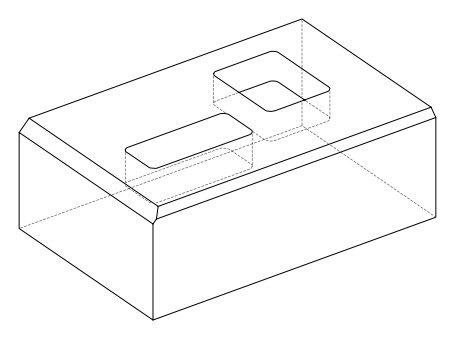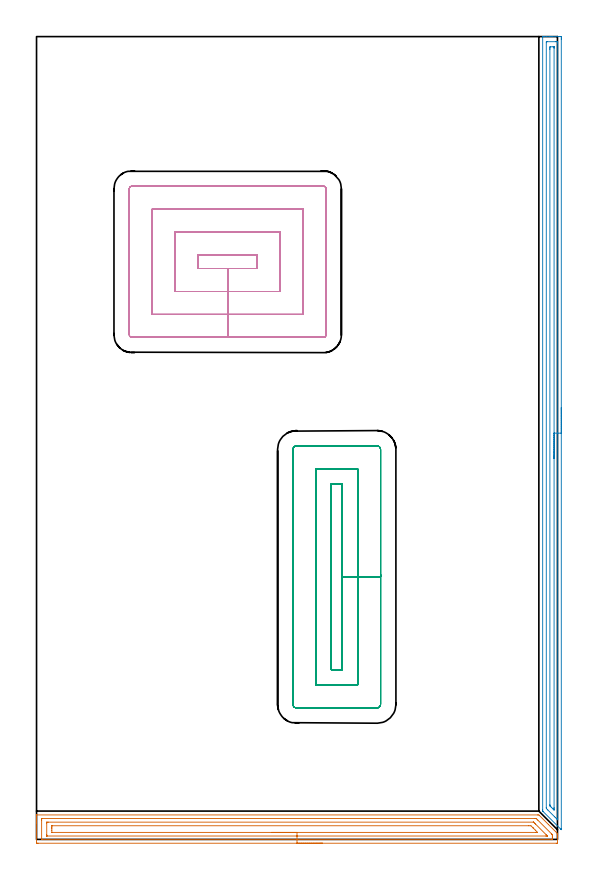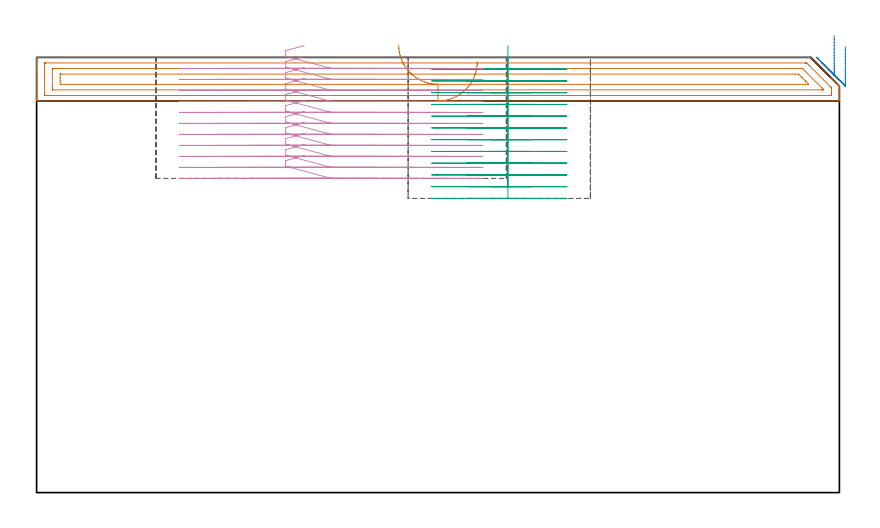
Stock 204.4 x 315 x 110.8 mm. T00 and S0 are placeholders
(PLAN: 4 operations, 1 tool changes, 47.1 min)
(1 AREA_MILL | FG_CHAMFER_SURFACE | UGT0205_001 | 6.74 min | 12592 mm3)
(2 AREA_MILL_1 | FG_CHAMFER_SURFACE_1 | UGT0205_001 | 7.58 min | 8168 mm3)
(3 MILL_RECTANGULAR_POCKET | POCKET_RECTANGULAR_STRAIGHT | NXT0201_011 | Follow Part, ap 3, ae 75% | 16.62 min | 189568 mm3)
(4 MILL_RECTANGULAR_POCKET_1 | POCKET_RECTANGULAR_STRAIGHT_1 | NXT0201_011 | Follow Part, ap 3, ae 75% | 16.12 min | 194640 mm3)
(TOOL UGT0205_001 | Chamfer Mill 20 x 3 x 45 deg. | D20 FL50 Z2)
(TOOL NXT0201_011 | ENDMILL 12mm [2P460-1200-NA 1630] | D12 FL38 Z6)
(OP 1 AREA_MILL)
G17 G21 G94 G90
T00 M6
G54
G17 G0 G90 X112.2 Y-1.5 S1061 M3
G43 Z120.8 H0
Z109.7
G94 G1 X112.162 Z108.828 F250.
X112.048 Z107.964
X111.859 Z107.112
X111.597 Z106.28
X111.263 Z105.474
X110.86 Z104.7
X110.392 Z103.964
X109.86 Z103.272
X109.271 Z102.629
X108.628 Z102.04
X107.936 Z101.508
X107.2 Z101.04
X106.426 Z100.637
X105.62 Z100.303
X104.788 Z100.041
X103.936 Z99.852
X103.072 Z99.738
X102.2 Z99.7
X0.59
X0.325 Y-1.497 Z99.702
X0.01 Y-1.491 Z99.706
X0. Y-1.171 Z100.026
Y6.286 Z107.479
Y6.891 Z108.088
Y7.18 Z108.376
Y7.786 Z108.982
Y8.074 Z109.269
Y8.652 Z109.851
Y9.192 Z110.391
X0.006 Y9.543 Z110.735
X0.01 Y9.597 Z110.788
X0.144 Y9.6 Z110.8
X196.68
X197.095 Y9.599 Z110.786
X197.261 Y9.44 Z110.639
X200.863 Y5.839 Z107.036
X203.993 Y2.709 Z103.906
X204.107 Y2.594 Z103.791
X204.337 Y2.363 Z103.562
X204.39 Y2.298 Z103.497
X204.4 Y2.268 Z103.468
Y1.787 Z102.987
Y0.92 Z102.115
Y-1.157 Z100.04
X204.398 Y-1.491 Z99.705
X203.941 Y-1.5 Z99.7
X102.2
Y-0.086 Z101.114
X2.372 Y-0.085 Z101.115
X2.261 Y-0.084 Z101.116
X2.041 Y-0.079 Z101.121
X2.009 Y-0.073 Z101.127
X2.005 Y-0.06 Z101.14
X2.002 Y-0.028 Z101.172
X2. Y0.026 Z101.226
Y0.399 Z101.599
X2.001 Y7.553 Z108.753
X2.007 Y8.074 Z109.274
X2.01 Y8.165 Z109.365
X2.023 Y8.179 Z109.379
X2.077 Y8.182 Z109.382
X2.15 Y8.185 Z109.385
X2.261 Y8.186 Z109.386
X2.372
X195.678 Y8.185 Z109.385
X195.789 Y8.183 Z109.383
X195.899 Y8.179 Z109.379
X196.074 Y8.165 Z109.365
X196.169 Y8.074 Z109.274
X196.68 Y7.57 Z108.77
X202.028 Y2.223 Z103.423
X202.23 Y2.018 Z103.218
X202.329 Y1.914 Z103.114
X202.376 Y1.863 Z103.063
X202.39 Y1.814 Z103.014
X202.398 Y1.443 Z102.643
X202.399 Y0.92 Z102.12
Y0.547 Z101.747
X202.393 Y0.026 Z101.226
X202.39 Y-0.065 Z101.135
X202.377 Y-0.079 Z101.121
X202.324 Y-0.082 Z101.118
X202.25 Y-0.085 Z101.115
X202.139 Y-0.086 Z101.114
X202.028
X102.2
Y1.328 Z102.528
X4.086 Y1.329 Z102.529
X4.043 Y1.33 Z102.53
X4.021 Y1.332 Z102.532
X4.015 Y1.334 Z102.534
X4.01 Y1.349 Z102.549
X4.003 Y1.659 Z102.859
X4.001 Y1.814 Z103.014
X4. Y6.441 Z107.641
X4.003 Y6.596 Z107.796
X4.008 Y6.7 Z107.9
X4.013 Y6.765 Z107.965
X4.035 Y6.766 Z107.966
X4.155 Y6.769 Z107.969
X4.563 Y6.771 Z107.971
X194.897
X194.966 Y6.769 Z107.969
X195.007 Y6.766 Z107.966
X195.026 Y6.763 Z107.963
X195.045 Y6.746 Z107.946
X195.203 Y6.594 Z107.794
X195.515 Y6.286 Z107.486
X195.789 Y6.013 Z107.213
X199.985 Y1.814 Z103.014
X200.245 Y1.552 Z102.752
X200.372 Y1.416 Z102.616
X200.39 Y1.352 Z102.552
X200.383 Y1.335 Z102.535
X200.342 Y1.333 Z102.533
X200.245 Y1.331 Z102.531
X199.838 Y1.329 Z102.529
X102.2 Y1.328 Z102.528
Y2.743 Z103.943
X6.179
X6.076 Y2.745 Z103.945
X6.026 Y2.748 Z103.948
X6.01 Y2.75 Z103.95
X6. Y3.603 Z104.803
Y4.434 Z105.634
Y4.497 Z105.697
X6.005 Y5.324 Z106.524
X6.01 Y5.349 Z106.549
X6.027 Y5.352 Z106.552
X6.079 Y5.355 Z106.555
X6.186 Y5.356 Z106.556
X193.149
X194.006 Y5.339 Z106.539
X194.854 Y4.497 Z105.697
X194.897 Y4.454 Z105.654
X195.749 Y3.603 Z104.803
X195.789 Y3.563 Z104.763
X196.587 Y2.752 Z103.952
X195.789 Y2.743 Z103.943
X195.754
X102.2
X101.328 Z103.981
X100.464 Z104.095
X99.612 Z104.283
X98.78 Z104.546
X97.974 Z104.88
X97.2 Z105.282
X96.464 Z105.751
X95.772 Z106.282
X95.129 Z106.872
X94.54 Z107.515
X94.008 Z108.207
X93.54 Z108.943
X93.137 Z109.716
X92.803 Z110.522
X92.541 Z111.354
X92.352 Z112.206
X92.238 Z113.071
X92.2 Z113.943
G0 Z120.8
M5
M2
(OP 2 AREA_MILL_1)
G17 G21 G94 G90
T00 M6
G54
G17 G0 G90 X205.9 Y169.4 S1061 M3
G43 Z120.8 H0
Z113.5
G94 G1 Y169.362 Z112.628 F250.
Y169.248 Z111.764
Y169.059 Z110.912
Y168.797 Z110.08
Y168.463 Z109.274
Y168.06 Z108.5
Y167.591 Z107.764
Y167.06 Z107.072
Y166.471 Z106.429
Y165.828 Z105.84
Y165.136 Z105.308
Y164.4 Z104.84
Y163.626 Z104.437
Y162.82 Z104.103
Y161.988 Z103.841
Y161.136 Z103.652
Y160.272 Z103.538
Y159.4 Z103.5
Y4.318
X205.899 Y3.97 Z103.501
X205.898 Y3.922 Z103.502
X205.891 Y3.812 Z103.505
X205.802 Y3.899 Z103.596
X205.729 Y3.97 Z103.669
X198.77 Y10.929 Z110.629
X198.653 Y11.049 Z110.746
X198.607 Y11.099 Z110.793
X198.6 Y11.563 Z110.8
Y314.83
X198.603 Y314.991 Z110.788
X198.637 Y315. Z110.754
X199.013 Z110.386
X199.353 Z110.046
X200.03 Z109.365
X201.257 Z108.14
X201.806 Z107.588
X202.419 Z106.976
X205.083 Z104.314
X205.358 Y314.998 Z104.039
X205.891 Y314.992 Z103.506
X205.894 Y314.923 Z103.503
X205.899 Y314.383 Z103.501
X205.9 Y313.838 Z103.5
Y159.4
X204.486 Z104.914
X204.485 Y7.975 Z104.915
X204.47 Y7.692 Z104.93
X204.162 Y7.99 Z105.238
X203.582 Y8.568 Z105.818
X203.266 Y8.883 Z106.134
X200.588 Y11.563 Z108.812
X200.03 Y12.132 Z109.37
X200.015 Y12.456 Z109.385
X200.014 Y12.472 Z109.386
X200.015 Y312.612 Z109.385
X200.03 Y312.99 Z109.37
X200.519 Y312.998 Z108.881
X203.582 Y313. Z105.818
X204.071 Y312.998 Z105.329
X204.47 Y312.99 Z104.93
X204.485 Y312.596 Z104.915
X204.486 Y312.581 Z104.914
Y159.4
X203.072 Z106.328
X203.071 Y12.456 Z106.329
X203.07 Y12.078 Z106.33
X203.066 Y11.563 Z106.334
X203.065 Y11.55 Z106.335
X203.043 Y11.563 Z106.357
X202.694 Y11.907 Z106.706
X202.143 Y12.456 Z107.257
X201.806 Y12.794 Z107.594
X201.531 Y13.075 Z107.869
X201.463 Y13.148 Z107.937
X201.435 Y13.182 Z107.965
X201.433 Y13.224 Z107.967
X201.431 Y13.35 Z107.969
X201.429 Y13.729 Z107.971
Y309.917
X201.43 Y310.295 Z107.97
X201.433 Y310.81 Z107.967
X201.435 Y310.99 Z107.965
X201.62 Y310.997 Z107.78
X202.694 Y311. Z106.706
X202.883 Y310.999 Z106.517
X203.009 Y310.996 Z106.391
X203.054 Y310.991 Z106.346
X203.066 Y310.987 Z106.334
X203.067 Y310.981 Z106.333
X203.07 Y310.936 Z106.33
X203.071 Y310.81 Z106.329
Y310.43
X203.072 Y159.4 Z106.328
Y158.528 Z106.367
Y157.663 Z106.48
Y156.812 Z106.669
Y155.98 Z106.932
Y155.174 Z107.265
Y154.4 Z107.668
Y153.664 Z108.137
Y152.972 Z108.668
Y152.329 Z109.257
Y151.74 Z109.901
Y151.208 Z110.593
Y150.74 Z111.328
Y150.337 Z112.102
Y150.003 Z112.908
Y149.741 Z113.74
Y149.552 Z114.592
Y149.438 Z115.457
Y149.4 Z116.328
G0 Z120.8
M5
M2
(OP 3 MILL_RECTANGULAR_POCKET)
G17 G21 G94 G90
T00 M6
G54
G17 G0 G90 X120. Y80.639 S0 M3
G43 Z120.8 H1
Z113.8
G94 G1 Y103. Z107.808 F250.
Y139.4 F500.
X115.6
Y66.6
X120.
Y103.
X126.
Y145.4
X109.6
Y60.6
X126.
Y103.
X135.
Y153.
G3 X133.6 Y154.4 R1.4
G1 X102.
G3 X100.6 Y153. R1.4
G1 Y53.
G3 X102. Y51.6 R1.4
G1 X133.6
G3 X135. Y53. R1.4
G1 Y103.
Y104.
G0 X120. Y80.639 Z110.808
G1 Y103. Z104.817 F250.
Y139.4 F500.
X115.6
Y66.6
X120.
Y103.
X126.
Y145.4
X109.6
Y60.6
X126.
Y103.
X135.
Y153.
G3 X133.6 Y154.4 R1.4
G1 X102.
G3 X100.6 Y153. R1.4
G1 Y53.
G3 X102. Y51.6 R1.4
G1 X133.6
G3 X135. Y53. R1.4
G1 Y103.
Y104.
G0 X120. Y80.639 Z107.817
G1 Y103. Z101.825 F250.
Y139.4 F500.
X115.6
Y66.6
X120.
Y103.
X126.
Y145.4
X109.6
Y60.6
X126.
Y103.
X135.
Y153.
G3 X133.6 Y154.4 R1.4
G1 X102.
G3 X100.6 Y153. R1.4
G1 Y53.
G3 X102. Y51.6 R1.4
G1 X133.6
G3 X135. Y53. R1.4
G1 Y103.
Y104.
G0 X120. Y80.639 Z104.825
G1 Y103. Z98.833 F250.
Y139.4 F500.
X115.6
Y66.6
X120.
Y103.
X126.
Y145.4
X109.6
Y60.6
X126.
Y103.
X135.
Y153.
G3 X133.6 Y154.4 R1.4
G1 X102.
G3 X100.6 Y153. R1.4
G1 Y53.
G3 X102. Y51.6 R1.4
G1 X133.6
G3 X135. Y53. R1.4
G1 Y103.
Y104.
G0 X120. Y80.639 Z101.833
G1 Y103. Z95.842 F250.
Y139.4 F500.
X115.6
Y66.6
X120.
Y103.
X126.
Y145.4
X109.6
Y60.6
X126.
Y103.
X135.
Y153.
G3 X133.6 Y154.4 R1.4
G1 X102.
G3 X100.6 Y153. R1.4
G1 Y53.
G3 X102. Y51.6 R1.4
G1 X133.6
G3 X135. Y53. R1.4
G1 Y103.
Y104.
G0 X120. Y80.639 Z98.842
G1 Y103. Z92.85 F250.
Y139.4 F500.
X115.6
Y66.6
X120.
Y103.
X126.
Y145.4
X109.6
Y60.6
X126.
Y103.
X135.
Y153.
G3 X133.6 Y154.4 R1.4
G1 X102.
G3 X100.6 Y153. R1.4
G1 Y53.
G3 X102. Y51.6 R1.4
G1 X133.6
G3 X135. Y53. R1.4
G1 Y103.
Y104.
G0 X120. Y80.639 Z95.85
G1 Y103. Z89.858 F250.
Y139.4 F500.
X115.6
Y66.6
X120.
Y103.
X126.
Y145.4
X109.6
Y60.6
X126.
Y103.
X135.
Y153.
G3 X133.6 Y154.4 R1.4
G1 X102.
G3 X100.6 Y153. R1.4
G1 Y53.
G3 X102. Y51.6 R1.4
G1 X133.6
G3 X135. Y53. R1.4
G1 Y103.
Y104.
G0 X120. Y80.639 Z92.858
G1 Y103. Z86.867 F250.
Y139.4 F500.
X115.6
Y66.6
X120.
Y103.
X126.
Y145.4
X109.6
Y60.6
X126.
Y103.
X135.
Y153.
G3 X133.6 Y154.4 R1.4
G1 X102.
G3 X100.6 Y153. R1.4
G1 Y53.
G3 X102. Y51.6 R1.4
G1 X133.6
G3 X135. Y53. R1.4
G1 Y103.
Y104.
G0 X120. Y80.639 Z89.867
G1 Y103. Z83.875 F250.
Y139.4 F500.
X115.6
Y66.6
X120.
Y103.
X126.
Y145.4
X109.6
Y60.6
X126.
Y103.
X135.
Y153.
G3 X133.6 Y154.4 R1.4
G1 X102.
G3 X100.6 Y153. R1.4
G1 Y53.
G3 X102. Y51.6 R1.4
G1 X133.6
G3 X135. Y53. R1.4
G1 Y103.
Y104.
G0 X120. Y80.639 Z86.875
G1 Y103. Z80.883 F250.
Y139.4 F500.
X115.6
Y66.6
X120.
Y103.
X126.
Y145.4
X109.6
Y60.6
X126.
Y103.
X135.
Y153.
G3 X133.6 Y154.4 R1.4
G1 X102.
G3 X100.6 Y153. R1.4
G1 Y53.
G3 X102. Y51.6 R1.4
G1 X133.6
G3 X135. Y53. R1.4
G1 Y103.
Y104.
G0 X120. Y80.639 Z83.883
G1 Y103. Z77.892 F250.
Y139.4 F500.
X115.6
Y66.6
X120.
Y103.
X126.
Y145.4
X109.6
Y60.6
X126.
Y103.
X135.
Y153.
G3 X133.6 Y154.4 R1.4
G1 X102.
G3 X100.6 Y153. R1.4
G1 Y53.
G3 X102. Y51.6 R1.4
G1 X133.6
G3 X135. Y53. R1.4
G1 Y103.
Y104.
G0 X120. Y80.639 Z80.892
G1 Y103. Z74.9 F250.
Y139.4 F500.
X115.6
Y66.6
X120.
Y103.
X126.
Y145.4
X109.6
Y60.6
X126.
Y103.
X135.
Y153.
G3 X133.6 Y154.4 R1.4
G1 X102.
G3 X100.6 Y153. R1.4
G1 Y53.
G3 X102. Y51.6 R1.4
G1 X133.6
G3 X135. Y53. R1.4
G1 Y103.
Y104.
G0 Z120.8
M5
M2
(OP 4 MILL_RECTANGULAR_POCKET_1)
G17 G21 G94 G90
T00 M6
G54
G17 G0 G90 X68.146 Y229.3 S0 M3
G43 Z120.8 H1
Z113.8
G94 G1 X63.4 Z112.528 F250.
Y224. Z111.108
X75. Z108.
X86.6 F500.
Y229.3
X63.4
Y224.
X75.
Y215.
X95.6
Y238.3
X54.4
Y215.
X75.
Y206.
X104.6
Y247.3
X45.4
Y206.
X75.
Y197.
X112.6
G3 X113.6 Y198. R1.
G1 Y255.3
G3 X112.6 Y256.3 R1.
G1 X37.4
G3 X36.4 Y255.3 R1.
G1 Y198.
G3 X37.4 Y197. R1.
G1 X75.
X76.
G0 X68.146 Y229.3 Z111.
G1 X63.4 Z109.728 F250.
Y224. Z108.308
X75. Z105.2
X86.6 F500.
Y229.3
X63.4
Y224.
X75.
Y215.
X95.6
Y238.3
X54.4
Y215.
X75.
Y206.
X104.6
Y247.3
X45.4
Y206.
X75.
Y197.
X112.6
G3 X113.6 Y198. R1.
G1 Y255.3
G3 X112.6 Y256.3 R1.
G1 X37.4
G3 X36.4 Y255.3 R1.
G1 Y198.
G3 X37.4 Y197. R1.
G1 X75.
X76.
G0 X68.146 Y229.3 Z108.2
G1 X63.4 Z106.928 F250.
Y224. Z105.508
X75. Z102.4
X86.6 F500.
Y229.3
X63.4
Y224.
X75.
Y215.
X95.6
Y238.3
X54.4
Y215.
X75.
Y206.
X104.6
Y247.3
X45.4
Y206.
X75.
Y197.
X112.6
G3 X113.6 Y198. R1.
G1 Y255.3
G3 X112.6 Y256.3 R1.
G1 X37.4
G3 X36.4 Y255.3 R1.
G1 Y198.
G3 X37.4 Y197. R1.
G1 X75.
X76.
G0 X68.146 Y229.3 Z105.4
G1 X63.4 Z104.128 F250.
Y224. Z102.708
X75. Z99.6
X86.6 F500.
Y229.3
X63.4
Y224.
X75.
Y215.
X95.6
Y238.3
X54.4
Y215.
X75.
Y206.
X104.6
Y247.3
X45.4
Y206.
X75.
Y197.
X112.6
G3 X113.6 Y198. R1.
G1 Y255.3
G3 X112.6 Y256.3 R1.
G1 X37.4
G3 X36.4 Y255.3 R1.
G1 Y198.
G3 X37.4 Y197. R1.
G1 X75.
X76.
G0 X68.146 Y229.3 Z102.6
G1 X63.4 Z101.328 F250.
Y224. Z99.908
X75. Z96.8
X86.6 F500.
Y229.3
X63.4
Y224.
X75.
Y215.
X95.6
Y238.3
X54.4
Y215.
X75.
Y206.
X104.6
Y247.3
X45.4
Y206.
X75.
Y197.
X112.6
G3 X113.6 Y198. R1.
G1 Y255.3
G3 X112.6 Y256.3 R1.
G1 X37.4
G3 X36.4 Y255.3 R1.
G1 Y198.
G3 X37.4 Y197. R1.
G1 X75.
X76.
G0 X68.146 Y229.3 Z99.8
G1 X63.4 Z98.528 F250.
Y224. Z97.108
X75. Z94.
X86.6 F500.
Y229.3
X63.4
Y224.
X75.
Y215.
X95.6
Y238.3
X54.4
Y215.
X75.
Y206.
X104.6
Y247.3
X45.4
Y206.
X75.
Y197.
X112.6
G3 X113.6 Y198. R1.
G1 Y255.3
G3 X112.6 Y256.3 R1.
G1 X37.4
G3 X36.4 Y255.3 R1.
G1 Y198.
G3 X37.4 Y197. R1.
G1 X75.
X76.
G0 X68.146 Y229.3 Z97.
G1 X63.4 Z95.728 F250.
Y224. Z94.308
X75. Z91.2
X86.6 F500.
Y229.3
X63.4
Y224.
X75.
Y215.
X95.6
Y238.3
X54.4
Y215.
X75.
Y206.
X104.6
Y247.3
X45.4
Y206.
X75.
Y197.
X112.6
G3 X113.6 Y198. R1.
G1 Y255.3
G3 X112.6 Y256.3 R1.
G1 X37.4
G3 X36.4 Y255.3 R1.
G1 Y198.
G3 X37.4 Y197. R1.
G1 X75.
X76.
G0 X68.146 Y229.3 Z94.2
G1 X63.4 Z92.928 F250.
Y224. Z91.508
X75. Z88.4
X86.6 F500.
Y229.3
X63.4
Y224.
X75.
Y215.
X95.6
Y238.3
X54.4
Y215.
X75.
Y206.
X104.6
Y247.3
X45.4
Y206.
X75.
Y197.
X112.6
G3 X113.6 Y198. R1.
G1 Y255.3
G3 X112.6 Y256.3 R1.
G1 X37.4
G3 X36.4 Y255.3 R1.
G1 Y198.
G3 X37.4 Y197. R1.
G1 X75.
X76.
G0 X68.146 Y229.3 Z91.4
G1 X63.4 Z90.128 F250.
Y224. Z88.708
X75. Z85.6
X86.6 F500.
Y229.3
X63.4
Y224.
X75.
Y215.
X95.6
Y238.3
X54.4
Y215.
X75.
Y206.
X104.6
Y247.3
X45.4
Y206.
X75.
Y197.
X112.6
G3 X113.6 Y198. R1.
G1 Y255.3
G3 X112.6 Y256.3 R1.
G1 X37.4
G3 X36.4 Y255.3 R1.
G1 Y198.
G3 X37.4 Y197. R1.
G1 X75.
X76.
G0 X68.146 Y229.3 Z88.6
G1 X63.4 Z87.328 F250.
Y224. Z85.908
X75. Z82.8
X86.6 F500.
Y229.3
X63.4
Y224.
X75.
Y215.
X95.6
Y238.3
X54.4
Y215.
X75.
Y206.
X104.6
Y247.3
X45.4
Y206.
X75.
Y197.
X112.6
G3 X113.6 Y198. R1.
G1 Y255.3
G3 X112.6 Y256.3 R1.
G1 X37.4
G3 X36.4 Y255.3 R1.
G1 Y198.
G3 X37.4 Y197. R1.
G1 X75.
X76.
G0 X68.146 Y229.3 Z85.8
G1 X63.4 Z84.528 F250.
Y224. Z83.108
X75. Z80.
X86.6 F500.
Y229.3
X63.4
Y224.
X75.
Y215.
X95.6
Y238.3
X54.4
Y215.
X75.
Y206.
X104.6
Y247.3
X45.4
Y206.
X75.
Y197.
X112.6
G3 X113.6 Y198. R1.
G1 Y255.3
G3 X112.6 Y256.3 R1.
G1 X37.4
G3 X36.4 Y255.3 R1.
G1 Y198.
G3 X37.4 Y197. R1.
G1 X75.
X76.
G0 Z120.8
M5
M2
